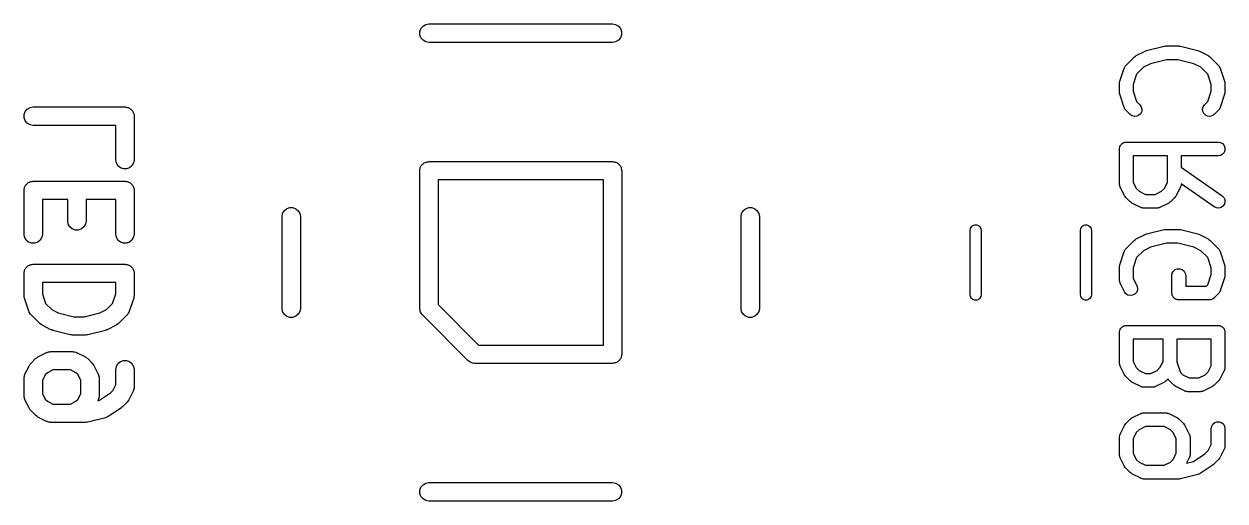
# Model space of a CAD drawing. Extents: x 48 to 353, y -143 to -50.
# Drawn here: x 270.81 to 283.9, y -69.28 to -64.08 of the extents above; entities that cross this region are included whole.
import ezdxf

# ---------------------------------------------------------------- set-up
doc = ezdxf.new("R2010")
doc.units = 0
doc.header["$MEASUREMENT"] = 0
doc.layers.add('BLACK', color=7, linetype='CONTINUOUS')

msp = doc.modelspace()

# ---------------------------------------------------------------- linework, layer by layer
at = {"layer": 'Black'}
for p, q in [((275.161, -64.0984), (275.191, -64.081)), ((275.191, -64.081), (275.225, -64.075)), ((275.225, -64.075), (277.225, -64.075)), ((277.225, -64.075), (277.259, -64.081)), ((277.259, -64.081), (277.289, -64.0984)), ((275.127, -64.1576), (275.138, -64.125)), ((275.127, -64.1924), (275.127, -64.1576)), ((275.138, -64.225), (275.127, -64.1924)), ((275.138, -64.125), (275.161, -64.0984)), ((275.161, -64.2516), (275.138, -64.225)), ((277.289, -64.0984), (277.312, -64.125)), ((277.312, -64.225), (277.289, -64.2516)), ((277.312, -64.125), (277.323, -64.1576)), ((277.323, -64.1924), (277.312, -64.225)), ((277.323, -64.1576), (277.323, -64.1924)), ((275.191, -64.269), (275.161, -64.2516)), ((275.225, -64.275), (275.191, -64.269)), ((277.225, -64.275), (275.225, -64.275)), ((277.259, -64.269), (277.225, -64.275)), ((277.289, -64.2516), (277.259, -64.269)), ((283.041, -64.3641), (283.232, -64.3165)), ((283.232, -64.3165), (283.241, -64.3159)), ((283.241, -64.3159), (283.25, -64.3143)), ((283.25, -64.3143), (283.393, -64.3143)), ((283.393, -64.3143), (283.402, -64.3159)), ((283.402, -64.3159), (283.411, -64.3165)), ((283.411, -64.3165), (283.601, -64.3641)), ((282.816, -64.5267), (282.911, -64.4315)), ((282.911, -64.4315), (282.921, -64.4246)), ((282.921, -64.4246), (282.93, -64.4174)), ((282.93, -64.4174), (283.026, -64.3698)), ((283.026, -64.3698), (283.034, -64.3675)), ((283.034, -64.3675), (283.041, -64.3641)), ((283.259, -64.4643), (283.085, -64.5077)), ((283.383, -64.4643), (283.259, -64.4643)), ((283.557, -64.5077), (283.383, -64.4643)), ((283.601, -64.3641), (283.609, -64.3675)), ((283.609, -64.3675), (283.617, -64.3698)), ((283.617, -64.3698), (283.712, -64.4174)), ((283.712, -64.4174), (283.721, -64.4246)), ((283.721, -64.4246), (283.731, -64.4315)), ((283.731, -64.4315), (283.827, -64.5267)), ((282.75, -64.6989), (282.798, -64.556)), ((282.798, -64.556), (282.8, -64.5522)), ((282.8, -64.5522), (282.801, -64.5481)), ((282.801, -64.5481), (282.806, -64.5409)), ((282.806, -64.5409), (282.81, -64.5331)), ((282.81, -64.5331), (282.813, -64.5303)), ((282.813, -64.5303), (282.816, -64.5267)), ((283.008, -64.5462), (282.934, -64.6203)), ((283.085, -64.5077), (283.008, -64.5462)), ((283.634, -64.5462), (283.557, -64.5077)), ((283.708, -64.6203), (283.634, -64.5462)), ((283.827, -64.5267), (283.829, -64.5303)), ((283.829, -64.5303), (283.832, -64.5331)), ((283.832, -64.5331), (283.836, -64.5409)), ((283.836, -64.5409), (283.841, -64.5481)), ((283.841, -64.5481), (283.843, -64.5522)), ((283.843, -64.5522), (283.845, -64.556)), ((283.845, -64.556), (283.892, -64.6989)), ((282.746, -64.7226), (282.748, -64.7108)), ((282.746, -64.8179), (282.746, -64.7226)), ((282.748, -64.7108), (282.75, -64.6989)), ((282.934, -64.6203), (282.896, -64.7348)), ((282.896, -64.7348), (282.896, -64.8057)), ((283.746, -64.7348), (283.708, -64.6203)), ((283.746, -64.8057), (283.746, -64.7348)), ((283.892, -64.6989), (283.894, -64.7108)), ((283.894, -64.7108), (283.896, -64.7226)), ((283.896, -64.7226), (283.896, -64.8179)), ((282.748, -64.8297), (282.746, -64.8179)), ((282.75, -64.8416), (282.748, -64.8297)), ((282.798, -64.9844), (282.75, -64.8416)), ((282.896, -64.8057), (282.934, -64.9202)), ((283.708, -64.9202), (283.746, -64.8057)), ((283.892, -64.8416), (283.845, -64.9844)), ((283.894, -64.8297), (283.892, -64.8416)), ((283.896, -64.8179), (283.894, -64.8297)), ((270.828, -65.0298), (270.851, -65.0032)), ((270.851, -65.0032), (270.881, -64.9858)), ((270.881, -64.9858), (270.915, -64.9798)), ((270.915, -64.9798), (271.915, -64.9798)), ((271.915, -64.9798), (271.923, -64.9813)), ((271.923, -64.9813), (271.932, -64.9813)), ((271.932, -64.9813), (271.94, -64.9843)), ((271.94, -64.9843), (271.949, -64.9858)), ((271.949, -64.9858), (271.957, -64.9902)), ((271.957, -64.9902), (271.965, -64.9932)), ((271.965, -64.9932), (271.972, -64.9988)), ((271.972, -64.9988), (271.979, -65.0032)), ((271.979, -65.0032), (271.985, -65.0099)), ((271.985, -65.0099), (271.991, -65.0155)), ((282.8, -64.9882), (282.798, -64.9844)), ((282.801, -64.9924), (282.8, -64.9882)), ((282.806, -64.9996), (282.801, -64.9924)), ((282.81, -65.0073), (282.806, -64.9996)), ((282.813, -65.0102), (282.81, -65.0073)), ((282.816, -65.0137), (282.813, -65.0102)), ((282.934, -64.9202), (282.969, -64.9553)), ((282.969, -64.9553), (282.984, -64.9766)), ((282.984, -64.9766), (282.991, -65.0018)), ((282.991, -65.0018), (282.989, -65.0277)), ((283.651, -65.0018), (283.658, -64.9766)), ((283.653, -65.0277), (283.651, -65.0018)), ((283.658, -64.9766), (283.673, -64.9553)), ((283.673, -64.9553), (283.708, -64.9202)), ((283.829, -65.0102), (283.827, -65.0137)), ((283.832, -65.0073), (283.829, -65.0102)), ((283.836, -64.9996), (283.832, -65.0073)), ((283.841, -64.9924), (283.836, -64.9996)), ((283.843, -64.9882), (283.841, -64.9924)), ((283.845, -64.9844), (283.843, -64.9882)), ((270.816, -65.0624), (270.828, -65.0298)), ((270.816, -65.0971), (270.816, -65.0624)), ((270.828, -65.1298), (270.816, -65.0971)), ((270.851, -65.1564), (270.828, -65.1298)), ((271.991, -65.0155), (271.996, -65.0231)), ((271.996, -65.0231), (272.001, -65.0298)), ((272.001, -65.0298), (272.004, -65.038)), ((272.004, -65.038), (272.009, -65.0456)), ((272.009, -65.0456), (272.01, -65.0542)), ((272.01, -65.0542), (272.013, -65.0624)), ((272.013, -65.0624), (272.013, -65.0711)), ((272.013, -65.0711), (272.015, -65.0798)), ((272.015, -65.0798), (272.015, -65.556)), ((282.863, -65.0614), (282.816, -65.0137)), ((282.885, -65.0763), (282.863, -65.0614)), ((282.91, -65.083), (282.885, -65.0763)), ((282.936, -65.0808), (282.91, -65.083)), ((282.959, -65.0698), (282.936, -65.0808)), ((282.978, -65.0514), (282.959, -65.0698)), ((282.989, -65.0277), (282.978, -65.0514)), ((283.664, -65.0514), (283.653, -65.0277)), ((283.683, -65.0698), (283.664, -65.0514)), ((283.706, -65.0808), (283.683, -65.0698)), ((283.732, -65.083), (283.706, -65.0808)), ((283.758, -65.0763), (283.732, -65.083)), ((283.779, -65.0614), (283.758, -65.0763)), ((283.827, -65.0137), (283.779, -65.0614)), ((270.881, -65.1737), (270.851, -65.1564)), ((270.915, -65.1798), (270.881, -65.1737)), ((271.815, -65.1798), (270.915, -65.1798)), ((271.815, -65.556), (271.815, -65.1798)), ((282.754, -65.4056), (282.756, -65.3994)), ((282.756, -65.3994), (282.76, -65.3944)), ((282.76, -65.3944), (282.764, -65.3887)), ((282.764, -65.3887), (282.769, -65.3845)), ((282.769, -65.3845), (282.773, -65.3795)), ((282.773, -65.3795), (282.779, -65.3762)), ((282.779, -65.3762), (282.784, -65.372)), ((282.784, -65.372), (282.79, -65.3697)), ((282.79, -65.3697), (282.795, -65.3664)), ((282.795, -65.3664), (282.802, -65.3653)), ((282.802, -65.3653), (282.808, -65.363)), ((282.808, -65.363), (282.815, -65.363)), ((282.815, -65.363), (282.821, -65.3619)), ((282.821, -65.3619), (283.821, -65.3619)), ((283.821, -65.3619), (283.847, -65.3664)), ((283.847, -65.3664), (283.869, -65.3795)), ((283.869, -65.3795), (283.886, -65.3994)), ((283.886, -65.3994), (283.895, -65.4239)), ((282.746, -65.4369), (282.747, -65.4304)), ((282.746, -65.8179), (282.746, -65.4369)), ((282.747, -65.4239), (282.75, -65.4177)), ((282.747, -65.4304), (282.747, -65.4239)), ((282.75, -65.4177), (282.751, -65.4113)), ((282.751, -65.4113), (282.754, -65.4056)), ((282.896, -65.5119), (282.896, -65.8002)), ((283.27, -65.5119), (282.896, -65.5119)), ((283.27, -65.8002), (283.27, -65.5119)), ((283.821, -65.5119), (283.42, -65.5119)), ((283.42, -65.5119), (283.42, -65.636)), ((283.847, -65.5074), (283.821, -65.5119)), ((283.869, -65.4944), (283.847, -65.5074)), ((283.886, -65.4744), (283.869, -65.4944)), ((283.895, -65.4499), (283.886, -65.4744)), ((283.895, -65.4239), (283.895, -65.4499)), ((271.821, -65.5902), (271.815, -65.556)), ((271.838, -65.6202), (271.821, -65.5902)), ((271.865, -65.6426), (271.838, -65.6202)), ((271.898, -65.6544), (271.865, -65.6426)), ((271.932, -65.6544), (271.898, -65.6544)), ((271.965, -65.6426), (271.932, -65.6544)), ((271.991, -65.6202), (271.965, -65.6426)), ((272.009, -65.5902), (271.991, -65.6202)), ((272.015, -65.556), (272.009, -65.5902)), ((275.125, -65.675), (275.127, -65.6664)), ((275.127, -65.6576), (275.13, -65.6494)), ((275.127, -65.6664), (275.127, -65.6576)), ((275.13, -65.6494), (275.131, -65.6408)), ((275.131, -65.6408), (275.135, -65.6332)), ((275.135, -65.6332), (275.138, -65.625)), ((275.138, -65.625), (275.144, -65.6183)), ((275.144, -65.6183), (275.148, -65.6107)), ((275.148, -65.6107), (275.155, -65.6051)), ((275.155, -65.6051), (275.161, -65.5984)), ((275.161, -65.5984), (275.168, -65.594)), ((275.168, -65.594), (275.175, -65.5884)), ((275.175, -65.5884), (275.183, -65.5854)), ((275.183, -65.5854), (275.191, -65.581)), ((275.191, -65.581), (275.199, -65.5795)), ((275.199, -65.5795), (275.208, -65.5765)), ((275.208, -65.5765), (275.216, -65.5765)), ((275.216, -65.5765), (275.225, -65.575)), ((275.225, -65.575), (277.225, -65.575)), ((277.225, -65.575), (277.234, -65.5765)), ((277.234, -65.5765), (277.242, -65.5765)), ((277.242, -65.5765), (277.251, -65.5795)), ((277.251, -65.5795), (277.259, -65.581)), ((277.259, -65.581), (277.267, -65.5854)), ((277.267, -65.5854), (277.275, -65.5884)), ((277.275, -65.5884), (277.282, -65.594)), ((277.282, -65.594), (277.289, -65.5984)), ((277.289, -65.5984), (277.295, -65.6051)), ((277.295, -65.6051), (277.302, -65.6107)), ((277.302, -65.6107), (277.306, -65.6183)), ((277.306, -65.6183), (277.312, -65.625)), ((277.312, -65.625), (277.315, -65.6332)), ((277.315, -65.6332), (277.319, -65.6408)), ((277.319, -65.6408), (277.32, -65.6494)), ((277.32, -65.6494), (277.323, -65.6576)), ((277.323, -65.6576), (277.323, -65.6664)), ((277.323, -65.6664), (277.325, -65.675)), ((283.42, -65.636), (283.864, -65.9469)), ((270.873, -65.7997), (270.881, -65.7953)), ((270.881, -65.7953), (270.889, -65.7938)), ((270.889, -65.7938), (270.898, -65.7908)), ((270.898, -65.7908), (270.906, -65.7908)), ((270.906, -65.7908), (270.915, -65.7893)), ((270.915, -65.7893), (271.915, -65.7893)), ((271.915, -65.7893), (271.923, -65.7908)), ((271.923, -65.7908), (271.932, -65.7908)), ((271.932, -65.7908), (271.94, -65.7938)), ((271.94, -65.7938), (271.949, -65.7953)), ((271.949, -65.7953), (271.957, -65.7997)), ((275.125, -67.175), (275.125, -65.675)), ((275.325, -65.775), (275.325, -67.1336)), ((277.125, -65.775), (275.325, -65.775)), ((277.125, -67.575), (277.125, -65.775)), ((277.325, -65.675), (277.325, -67.675)), ((270.815, -65.8893), (270.816, -65.8807)), ((270.815, -66.3655), (270.815, -65.8893)), ((270.816, -65.8719), (270.819, -65.8637)), ((270.816, -65.8807), (270.816, -65.8719)), ((270.819, -65.8637), (270.821, -65.8551)), ((270.821, -65.8551), (270.825, -65.8475)), ((270.825, -65.8475), (270.828, -65.8393)), ((270.828, -65.8393), (270.834, -65.8326)), ((270.834, -65.8326), (270.838, -65.825)), ((270.838, -65.825), (270.845, -65.8194)), ((270.845, -65.8194), (270.851, -65.8127)), ((270.851, -65.8127), (270.858, -65.8083)), ((270.858, -65.8083), (270.865, -65.8027)), ((270.865, -65.8027), (270.873, -65.7997)), ((271.957, -65.7997), (271.965, -65.8027)), ((271.965, -65.8027), (271.972, -65.8083)), ((271.972, -65.8083), (271.979, -65.8127)), ((271.979, -65.8127), (271.985, -65.8194)), ((271.985, -65.8194), (271.991, -65.825)), ((271.991, -65.825), (271.996, -65.8326)), ((271.996, -65.8326), (272.001, -65.8393)), ((272.001, -65.8393), (272.004, -65.8475)), ((272.004, -65.8475), (272.009, -65.8551)), ((272.009, -65.8551), (272.01, -65.8637)), ((272.01, -65.8637), (272.013, -65.8719)), ((272.013, -65.8719), (272.013, -65.8807)), ((272.013, -65.8807), (272.015, -65.8893)), ((272.015, -65.8893), (272.015, -66.3655)), ((282.747, -65.8221), (282.746, -65.8179)), ((282.747, -65.8264), (282.747, -65.8221)), ((282.749, -65.8349), (282.747, -65.8264)), ((282.751, -65.8435), (282.749, -65.8349)), ((282.753, -65.8473), (282.751, -65.8435)), ((282.754, -65.8514), (282.753, -65.8473)), ((282.802, -65.9466), (282.754, -65.8514)), ((282.896, -65.8002), (282.93, -65.8687)), ((282.93, -65.8687), (282.961, -65.8991)), ((282.961, -65.8991), (283.029, -65.9333)), ((283.137, -65.9333), (283.205, -65.8991)), ((283.205, -65.8991), (283.236, -65.8687)), ((283.236, -65.8687), (283.27, -65.8002)), ((283.412, -65.8514), (283.364, -65.9466)), ((283.413, -65.8473), (283.412, -65.8514)), ((283.415, -65.8435), (283.413, -65.8473)), ((283.417, -65.8349), (283.415, -65.8435)), ((283.419, -65.8264), (283.417, -65.8349)), ((283.42, -65.8189), (283.419, -65.8221)), ((283.419, -65.8221), (283.419, -65.8264)), ((283.778, -66.0698), (283.42, -65.8189)), ((271.291, -65.9893), (271.015, -65.9893)), ((271.015, -65.9893), (271.015, -66.3655)), ((271.291, -66.2226), (271.291, -65.9893)), ((271.815, -65.9893), (271.491, -65.9893)), ((271.491, -65.9893), (271.491, -66.2226)), ((271.815, -66.3655), (271.815, -65.9893)), ((282.809, -65.9563), (282.802, -65.9466)), ((282.816, -65.9661), (282.809, -65.9563)), ((282.863, -66.0137), (282.816, -65.9661)), ((282.873, -66.0206), (282.863, -66.0137)), ((282.883, -66.0278), (282.873, -66.0206)), ((282.978, -66.0754), (282.883, -66.0278)), ((283.029, -65.9333), (283.137, -65.9333)), ((283.283, -66.0278), (283.188, -66.0754)), ((283.293, -66.0206), (283.283, -66.0278)), ((283.303, -66.0137), (283.293, -66.0206)), ((283.35, -65.9661), (283.303, -66.0137)), ((283.357, -65.9563), (283.35, -65.9661)), ((283.364, -65.9466), (283.357, -65.9563)), ((283.864, -65.9469), (283.883, -65.9653)), ((283.889, -66.04), (283.874, -66.0614)), ((283.883, -65.9653), (283.894, -65.9889)), ((283.896, -66.0149), (283.889, -66.04)), ((283.894, -65.9889), (283.896, -66.0149)), ((273.625, -66.175), (273.631, -66.1408)), ((273.625, -67.175), (273.625, -66.175)), ((273.631, -66.1408), (273.648, -66.1107)), ((273.648, -66.1107), (273.675, -66.0884)), ((273.675, -66.0884), (273.708, -66.0765)), ((273.708, -66.0765), (273.742, -66.0765)), ((273.742, -66.0765), (273.775, -66.0884)), ((273.775, -66.0884), (273.802, -66.1107)), ((273.802, -66.1107), (273.819, -66.1408)), ((273.819, -66.1408), (273.825, -66.175)), ((273.825, -66.175), (273.825, -67.175)), ((278.625, -66.175), (278.631, -66.1408)), ((278.625, -67.175), (278.625, -66.175)), ((278.631, -66.1408), (278.648, -66.1107)), ((278.648, -66.1107), (278.675, -66.0884)), ((278.675, -66.0884), (278.708, -66.0765)), ((278.708, -66.0765), (278.742, -66.0765)), ((278.742, -66.0765), (278.775, -66.0884)), ((278.775, -66.0884), (278.802, -66.1107)), ((278.802, -66.1107), (278.819, -66.1408)), ((278.819, -66.1408), (278.825, -66.175)), ((278.825, -66.175), (278.825, -67.175)), ((282.982, -66.0766), (282.978, -66.0754)), ((282.986, -66.0788), (282.982, -66.0766)), ((282.995, -66.0803), (282.986, -66.0788)), ((283.003, -66.0828), (282.995, -66.0803)), ((283.007, -66.0826), (283.003, -66.0828)), ((283.012, -66.0833), (283.007, -66.0826)), ((283.154, -66.0833), (283.012, -66.0833)), ((283.159, -66.0826), (283.154, -66.0833)), ((283.163, -66.0828), (283.159, -66.0826)), ((283.171, -66.0803), (283.163, -66.0828)), ((283.18, -66.0788), (283.171, -66.0803)), ((283.184, -66.0766), (283.18, -66.0788)), ((283.188, -66.0754), (283.184, -66.0766)), ((283.802, -66.0808), (283.778, -66.0698)), ((283.828, -66.083), (283.802, -66.0808)), ((283.853, -66.0763), (283.828, -66.083)), ((283.874, -66.0614), (283.853, -66.0763)), ((271.297, -66.2568), (271.291, -66.2226)), ((271.314, -66.2869), (271.297, -66.2568)), ((271.341, -66.3092), (271.314, -66.2869)), ((271.374, -66.3211), (271.341, -66.3092)), ((271.441, -66.3092), (271.408, -66.3211)), ((271.468, -66.2869), (271.441, -66.3092)), ((271.485, -66.2568), (271.468, -66.2869)), ((271.491, -66.2226), (271.485, -66.2568)), ((281.121, -66.325), (281.125, -66.3045)), ((281.125, -66.3045), (281.135, -66.2864)), ((281.135, -66.2864), (281.151, -66.273)), ((281.151, -66.273), (281.171, -66.2659)), ((281.171, -66.2659), (281.192, -66.2659)), ((281.192, -66.2659), (281.211, -66.273)), ((281.211, -66.273), (281.227, -66.2864)), ((281.227, -66.2864), (281.238, -66.3045)), ((281.238, -66.3045), (281.241, -66.325)), ((282.321, -66.325), (282.325, -66.3045)), ((282.325, -66.3045), (282.335, -66.2864)), ((282.335, -66.2864), (282.351, -66.273)), ((282.351, -66.273), (282.371, -66.2659)), ((282.371, -66.2659), (282.392, -66.2659)), ((282.392, -66.2659), (282.411, -66.273)), ((282.411, -66.273), (282.427, -66.2864)), ((282.427, -66.2864), (282.438, -66.3045)), ((282.438, -66.3045), (282.441, -66.325)), ((283.041, -66.3641), (283.232, -66.3165)), ((283.232, -66.3165), (283.241, -66.3159)), ((283.241, -66.3159), (283.25, -66.3143)), ((283.25, -66.3143), (283.393, -66.3143)), ((283.393, -66.3143), (283.402, -66.3159)), ((283.402, -66.3159), (283.411, -66.3165)), ((283.411, -66.3165), (283.601, -66.3641)), ((270.821, -66.3997), (270.815, -66.3655)), ((270.838, -66.4298), (270.821, -66.3997)), ((270.865, -66.4521), (270.838, -66.4298)), ((270.991, -66.4298), (270.965, -66.4521)), ((271.009, -66.3997), (270.991, -66.4298)), ((271.015, -66.3655), (271.009, -66.3997)), ((271.408, -66.3211), (271.374, -66.3211)), ((271.821, -66.3997), (271.815, -66.3655)), ((271.838, -66.4298), (271.821, -66.3997)), ((271.865, -66.4521), (271.838, -66.4298)), ((271.991, -66.4298), (271.965, -66.4521)), ((272.009, -66.3997), (271.991, -66.4298)), ((272.015, -66.3655), (272.009, -66.3997)), ((281.121, -67.025), (281.121, -66.325)), ((281.241, -66.325), (281.241, -67.025)), ((282.321, -67.025), (282.321, -66.325)), ((282.441, -66.325), (282.441, -67.025)), ((282.816, -66.5267), (282.911, -66.4315)), ((282.911, -66.4315), (282.921, -66.4246)), ((282.921, -66.4246), (282.93, -66.4174)), ((282.93, -66.4174), (283.026, -66.3698)), ((283.026, -66.3698), (283.034, -66.3675)), ((283.034, -66.3675), (283.041, -66.3641)), ((283.601, -66.3641), (283.609, -66.3675)), ((283.609, -66.3675), (283.617, -66.3698)), ((283.617, -66.3698), (283.712, -66.4174)), ((283.712, -66.4174), (283.721, -66.4246)), ((283.721, -66.4246), (283.731, -66.4315)), ((283.731, -66.4315), (283.827, -66.5267)), ((270.898, -66.464), (270.865, -66.4521)), ((270.932, -66.464), (270.898, -66.464)), ((270.965, -66.4521), (270.932, -66.464)), ((271.898, -66.464), (271.865, -66.4521)), ((271.932, -66.464), (271.898, -66.464)), ((271.965, -66.4521), (271.932, -66.464)), ((282.75, -66.6989), (282.798, -66.556)), ((282.798, -66.556), (282.8, -66.5522)), ((282.8, -66.5522), (282.801, -66.5481)), ((282.801, -66.5481), (282.806, -66.5409)), ((282.806, -66.5409), (282.81, -66.5331)), ((282.81, -66.5331), (282.813, -66.5303)), ((282.813, -66.5303), (282.816, -66.5267)), ((283.008, -66.5462), (282.934, -66.6203)), ((283.085, -66.5077), (283.008, -66.5462)), ((283.259, -66.4643), (283.085, -66.5077)), ((283.383, -66.4643), (283.259, -66.4643)), ((283.557, -66.5077), (283.383, -66.4643)), ((283.634, -66.5462), (283.557, -66.5077)), ((283.708, -66.6203), (283.634, -66.5462)), ((283.827, -66.5267), (283.829, -66.5303)), ((283.829, -66.5303), (283.832, -66.5331)), ((283.832, -66.5331), (283.836, -66.5409)), ((283.836, -66.5409), (283.841, -66.5481)), ((283.841, -66.5481), (283.843, -66.5522)), ((283.843, -66.5522), (283.845, -66.556)), ((283.845, -66.556), (283.892, -66.6989)), ((270.851, -66.7174), (270.858, -66.7131)), ((270.858, -66.7131), (270.865, -66.7074)), ((270.865, -66.7074), (270.873, -66.7045)), ((270.873, -66.7045), (270.881, -66.7001)), ((270.881, -66.7001), (270.889, -66.6986)), ((270.889, -66.6986), (270.898, -66.6956)), ((270.898, -66.6956), (270.906, -66.6956)), ((270.906, -66.6956), (270.915, -66.694)), ((270.915, -66.694), (271.915, -66.694)), ((271.915, -66.694), (271.923, -66.6956)), ((271.923, -66.6956), (271.932, -66.6956)), ((271.932, -66.6956), (271.94, -66.6986)), ((271.94, -66.6986), (271.949, -66.7001)), ((271.949, -66.7001), (271.957, -66.7045)), ((271.957, -66.7045), (271.965, -66.7074)), ((271.965, -66.7074), (271.972, -66.7131)), ((271.972, -66.7131), (271.979, -66.7174)), ((282.746, -66.7226), (282.748, -66.7108)), ((282.748, -66.7108), (282.75, -66.6989)), ((282.934, -66.6203), (282.896, -66.7348)), ((283.746, -66.7348), (283.708, -66.6203)), ((283.892, -66.6989), (283.894, -66.7108)), ((283.894, -66.7108), (283.896, -66.7226)), ((270.815, -66.794), (270.816, -66.7854)), ((270.815, -67.0321), (270.815, -66.794)), ((270.816, -66.7767), (270.819, -66.7685)), ((270.816, -66.7854), (270.816, -66.7767)), ((270.819, -66.7685), (270.821, -66.7598)), ((270.821, -66.7598), (270.825, -66.7523)), ((270.825, -66.7523), (270.828, -66.744)), ((270.828, -66.744), (270.834, -66.7373)), ((270.834, -66.7373), (270.838, -66.7298)), ((270.838, -66.7298), (270.845, -66.7241)), ((270.845, -66.7241), (270.851, -66.7174)), ((271.979, -66.7174), (271.985, -66.7241)), ((271.985, -66.7241), (271.991, -66.7298)), ((271.991, -66.7298), (271.996, -66.7373)), ((271.996, -66.7373), (272.001, -66.744)), ((272.001, -66.744), (272.004, -66.7523)), ((272.004, -66.7523), (272.009, -66.7598)), ((272.009, -66.7598), (272.01, -66.7685)), ((272.01, -66.7685), (272.013, -66.7767)), ((272.013, -66.7767), (272.013, -66.7854)), ((272.013, -66.7854), (272.015, -66.794)), ((272.015, -66.794), (272.015, -67.0321)), ((282.746, -66.8655), (282.746, -66.7226)), ((282.896, -66.7348), (282.896, -66.8478)), ((283.318, -66.8179), (283.322, -66.7922)), ((283.318, -67.0083), (283.318, -66.8179)), ((283.322, -66.7922), (283.335, -66.7696)), ((283.335, -66.7696), (283.355, -66.7529)), ((283.355, -66.7529), (283.38, -66.744)), ((283.38, -66.744), (283.406, -66.744)), ((283.406, -66.744), (283.43, -66.7529)), ((283.43, -66.7529), (283.45, -66.7696)), ((283.45, -66.7696), (283.463, -66.7922)), ((283.463, -66.7922), (283.468, -66.8179)), ((283.468, -66.8179), (283.468, -66.9333)), ((283.708, -66.9202), (283.746, -66.8057)), ((283.746, -66.8057), (283.746, -66.7348)), ((283.892, -66.8416), (283.845, -66.9844)), ((283.894, -66.8297), (283.892, -66.8416)), ((283.896, -66.8179), (283.894, -66.8297)), ((283.896, -66.7226), (283.896, -66.8179)), ((271.015, -66.894), (271.015, -67.0159)), ((271.815, -66.894), (271.015, -66.894)), ((271.815, -67.0159), (271.815, -66.894)), ((282.747, -66.8697), (282.746, -66.8655)), ((282.747, -66.8741), (282.747, -66.8697)), ((282.749, -66.8825), (282.747, -66.8741)), ((282.751, -66.8911), (282.749, -66.8825)), ((282.753, -66.8949), (282.751, -66.8911)), ((282.754, -66.899), (282.753, -66.8949)), ((282.802, -66.9943), (282.754, -66.899)), ((282.896, -66.8478), (282.936, -66.9272)), ((282.936, -66.9272), (282.943, -66.9521)), ((282.943, -66.9521), (282.942, -66.9781)), ((283.468, -66.9333), (283.695, -66.9333)), ((283.695, -66.9333), (283.708, -66.9202)), ((270.818, -67.0479), (270.815, -67.0321)), ((270.82, -67.0638), (270.818, -67.0479)), ((270.868, -67.2066), (270.82, -67.0638)), ((271.015, -67.0159), (271.05, -67.121)), ((271.78, -67.121), (271.815, -67.0159)), ((272.01, -67.0638), (271.962, -67.2066)), ((272.012, -67.0479), (272.01, -67.0638)), ((272.015, -67.0321), (272.012, -67.0479)), ((281.125, -67.0455), (281.121, -67.025)), ((281.135, -67.0636), (281.125, -67.0455)), ((281.151, -67.077), (281.135, -67.0636)), ((281.171, -67.0841), (281.151, -67.077)), ((281.192, -67.0841), (281.171, -67.0841)), ((281.211, -67.077), (281.192, -67.0841)), ((281.227, -67.0636), (281.211, -67.077)), ((281.238, -67.0455), (281.227, -67.0636)), ((281.241, -67.025), (281.238, -67.0455)), ((282.325, -67.0455), (282.321, -67.025)), ((282.335, -67.0636), (282.325, -67.0455)), ((282.351, -67.077), (282.335, -67.0636)), ((282.371, -67.0841), (282.351, -67.077)), ((282.392, -67.0841), (282.371, -67.0841)), ((282.411, -67.077), (282.392, -67.0841)), ((282.427, -67.0636), (282.411, -67.077)), ((282.438, -67.0455), (282.427, -67.0636)), ((282.441, -67.025), (282.438, -67.0455)), ((282.817, -67.0152), (282.802, -66.9943)), ((282.839, -67.0295), (282.817, -67.0152)), ((282.864, -67.0356), (282.839, -67.0295)), ((282.89, -67.0326), (282.864, -67.0356)), ((282.913, -67.021), (282.89, -67.0326)), ((282.931, -67.002), (282.913, -67.021)), ((282.942, -66.9781), (282.931, -67.002)), ((283.319, -67.0148), (283.318, -67.0083)), ((283.319, -67.0214), (283.319, -67.0148)), ((283.321, -67.0275), (283.319, -67.0214)), ((283.322, -67.034), (283.321, -67.0275)), ((283.325, -67.0397), (283.322, -67.034)), ((283.328, -67.0458), (283.325, -67.0397)), ((283.332, -67.0509), (283.328, -67.0458)), ((283.335, -67.0565), (283.332, -67.0509)), ((283.34, -67.0608), (283.335, -67.0565)), ((283.344, -67.0658), (283.34, -67.0608)), ((283.35, -67.0691), (283.344, -67.0658)), ((283.355, -67.0733), (283.35, -67.0691)), ((283.361, -67.0755), (283.355, -67.0733)), ((283.367, -67.0788), (283.361, -67.0755)), ((283.373, -67.0799), (283.367, -67.0788)), ((283.38, -67.0822), (283.373, -67.0799)), ((283.386, -67.0822), (283.38, -67.0822)), ((283.393, -67.0833), (283.386, -67.0822)), ((283.726, -67.0833), (283.393, -67.0833)), ((283.729, -67.0828), (283.726, -67.0833)), ((283.732, -67.083), (283.729, -67.0828)), ((283.742, -67.0805), (283.732, -67.083)), ((283.752, -67.0788), (283.742, -67.0805)), ((283.754, -67.0772), (283.752, -67.0788)), ((283.758, -67.0763), (283.754, -67.0772)), ((283.766, -67.0707), (283.758, -67.0763)), ((283.774, -67.0658), (283.766, -67.0707)), ((283.776, -67.0633), (283.774, -67.0658)), ((283.779, -67.0614), (283.776, -67.0633)), ((283.827, -67.0137), (283.779, -67.0614)), ((283.829, -67.0102), (283.827, -67.0137)), ((283.832, -67.0073), (283.829, -67.0102)), ((283.836, -66.9996), (283.832, -67.0073)), ((283.841, -66.9924), (283.836, -66.9996)), ((283.843, -66.9882), (283.841, -66.9924)), ((283.845, -66.9844), (283.843, -66.9882)), ((270.87, -67.2117), (270.868, -67.2066)), ((270.872, -67.2173), (270.87, -67.2117)), ((270.879, -67.2269), (270.872, -67.2173)), ((270.884, -67.2372), (270.879, -67.2269)), ((271.05, -67.121), (271.117, -67.1881)), ((271.117, -67.1881), (271.188, -67.2235)), ((271.188, -67.2235), (271.356, -67.2655)), ((271.474, -67.2655), (271.642, -67.2235)), ((271.642, -67.2235), (271.713, -67.1881)), ((271.713, -67.1881), (271.78, -67.121)), ((271.951, -67.2269), (271.946, -67.2372)), ((271.958, -67.2173), (271.951, -67.2269)), ((271.959, -67.2117), (271.958, -67.2173)), ((271.962, -67.2066), (271.959, -67.2117)), ((273.631, -67.2092), (273.625, -67.175)), ((273.648, -67.2393), (273.631, -67.2092)), ((273.819, -67.2092), (273.802, -67.2393)), ((273.825, -67.175), (273.819, -67.2092)), ((275.126, -67.1793), (275.125, -67.175)), ((275.125, -67.1837), (275.126, -67.1793)), ((275.129, -67.1963), (275.125, -67.1837)), ((275.131, -67.2092), (275.129, -67.1963)), ((275.133, -67.213), (275.131, -67.2092)), ((275.134, -67.2173), (275.133, -67.213)), ((275.142, -67.228), (275.134, -67.2173)), ((275.148, -67.2393), (275.142, -67.228)), ((275.325, -67.1336), (275.766, -67.575)), ((278.631, -67.2092), (278.625, -67.175)), ((278.648, -67.2393), (278.631, -67.2092)), ((278.819, -67.2092), (278.802, -67.2393)), ((278.825, -67.175), (278.819, -67.2092)), ((270.888, -67.241), (270.884, -67.2372)), ((270.892, -67.2457), (270.888, -67.241)), ((270.987, -67.3409), (270.892, -67.2457)), ((271, -67.3501), (270.987, -67.3409)), ((271.013, -67.3597), (271, -67.3501)), ((271.108, -67.4073), (271.013, -67.3597)), ((271.356, -67.2655), (271.474, -67.2655)), ((271.817, -67.3597), (271.722, -67.4073)), ((271.83, -67.3501), (271.817, -67.3597)), ((271.843, -67.3409), (271.83, -67.3501)), ((271.938, -67.2457), (271.843, -67.3409)), ((271.941, -67.241), (271.938, -67.2457)), ((271.946, -67.2372), (271.941, -67.241)), ((273.675, -67.2616), (273.648, -67.2393)), ((273.708, -67.2735), (273.675, -67.2616)), ((273.742, -67.2735), (273.708, -67.2735)), ((273.775, -67.2616), (273.742, -67.2735)), ((273.802, -67.2393), (273.775, -67.2616)), ((275.152, -67.2421), (275.148, -67.2393)), ((275.154, -67.2457), (275.152, -67.2421)), ((275.654, -67.7457), (275.154, -67.2457)), ((278.675, -67.2616), (278.648, -67.2393)), ((278.708, -67.2735), (278.675, -67.2616)), ((278.742, -67.2735), (278.708, -67.2735)), ((278.775, -67.2616), (278.742, -67.2735)), ((278.802, -67.2393), (278.775, -67.2616)), ((282.79, -67.3697), (282.795, -67.3664)), ((282.795, -67.3664), (282.802, -67.3653)), ((282.802, -67.3653), (282.808, -67.363)), ((282.808, -67.363), (282.815, -67.363)), ((282.815, -67.363), (282.821, -67.3619)), ((282.821, -67.3619), (283.821, -67.3619)), ((283.821, -67.3619), (283.828, -67.363)), ((283.828, -67.363), (283.834, -67.363)), ((283.834, -67.363), (283.84, -67.3653)), ((283.84, -67.3653), (283.847, -67.3664)), ((283.847, -67.3664), (283.852, -67.3697)), ((271.119, -67.4104), (271.108, -67.4073)), ((271.129, -67.4149), (271.119, -67.4104)), ((271.319, -67.4625), (271.129, -67.4149)), ((271.331, -67.4634), (271.319, -67.4625)), ((271.343, -67.4655), (271.331, -67.4634)), ((271.486, -67.4655), (271.343, -67.4655)), ((271.498, -67.4634), (271.486, -67.4655)), ((271.511, -67.4625), (271.498, -67.4634)), ((271.701, -67.4149), (271.511, -67.4625)), ((271.711, -67.4104), (271.701, -67.4149)), ((271.722, -67.4073), (271.711, -67.4104)), ((282.746, -67.4369), (282.747, -67.4304)), ((282.746, -67.7702), (282.746, -67.4369)), ((282.747, -67.4239), (282.75, -67.4177)), ((282.747, -67.4304), (282.747, -67.4239)), ((282.75, -67.4177), (282.751, -67.4113)), ((282.751, -67.4113), (282.754, -67.4056)), ((282.754, -67.4056), (282.756, -67.3994)), ((282.756, -67.3994), (282.76, -67.3944)), ((282.76, -67.3944), (282.764, -67.3887)), ((282.764, -67.3887), (282.769, -67.3845)), ((282.769, -67.3845), (282.773, -67.3795)), ((282.773, -67.3795), (282.779, -67.3762)), ((282.779, -67.3762), (282.784, -67.372)), ((282.784, -67.372), (282.79, -67.3697)), ((283.852, -67.3697), (283.859, -67.372)), ((283.859, -67.372), (283.864, -67.3762)), ((283.864, -67.3762), (283.869, -67.3795)), ((283.869, -67.3795), (283.874, -67.3845)), ((283.874, -67.3845), (283.879, -67.3887)), ((283.879, -67.3887), (283.882, -67.3944)), ((283.882, -67.3944), (283.886, -67.3994)), ((283.886, -67.3994), (283.888, -67.4056)), ((283.888, -67.4056), (283.892, -67.4113)), ((283.892, -67.4113), (283.893, -67.4177)), ((283.893, -67.4177), (283.895, -67.4239)), ((283.895, -67.4239), (283.895, -67.4304)), ((283.895, -67.4304), (283.896, -67.4369)), ((283.896, -67.4369), (283.896, -67.8179)), ((275.766, -67.575), (277.125, -67.575)), ((282.896, -67.5119), (282.896, -67.7525)), ((283.222, -67.5119), (282.896, -67.5119)), ((283.222, -67.7525), (283.222, -67.5119)), ((283.372, -67.5119), (283.372, -67.7581)), ((283.746, -67.5119), (283.372, -67.5119)), ((283.746, -67.8002), (283.746, -67.5119)), ((270.892, -67.771), (270.939, -67.7233)), ((270.939, -67.7233), (270.953, -67.7142)), ((270.953, -67.7142), (270.965, -67.7046)), ((270.965, -67.7046), (271.061, -67.657)), ((271.061, -67.657), (271.066, -67.6553)), ((271.066, -67.6553), (271.071, -67.6525)), ((271.071, -67.6525), (271.083, -67.6504)), ((271.083, -67.6504), (271.094, -67.6471)), ((271.094, -67.6471), (271.1, -67.6474)), ((271.1, -67.6474), (271.105, -67.6464)), ((271.105, -67.6464), (271.343, -67.6464)), ((271.343, -67.6464), (271.349, -67.6474)), ((271.349, -67.6474), (271.355, -67.6471)), ((271.355, -67.6471), (271.366, -67.6504)), ((271.366, -67.6504), (271.378, -67.6525)), ((271.378, -67.6525), (271.383, -67.6553)), ((271.383, -67.6553), (271.388, -67.657)), ((271.388, -67.657), (271.483, -67.7046)), ((271.483, -67.7046), (271.496, -67.7142)), ((271.496, -67.7142), (271.509, -67.7233)), ((271.509, -67.7233), (271.557, -67.771)), ((271.838, -67.7774), (271.865, -67.7551)), ((271.865, -67.7551), (271.898, -67.7432)), ((271.898, -67.7432), (271.932, -67.7432)), ((271.932, -67.7432), (271.965, -67.7551)), ((271.965, -67.7551), (271.991, -67.7774)), ((275.658, -67.7482), (275.654, -67.7457)), ((275.661, -67.7516), (275.658, -67.7482)), ((275.672, -67.7581), (275.661, -67.7516)), ((275.683, -67.7656), (275.672, -67.7581)), ((277.282, -67.756), (277.275, -67.7616)), ((277.289, -67.7516), (277.282, -67.756)), ((277.295, -67.7449), (277.289, -67.7516)), ((277.302, -67.7393), (277.295, -67.7449)), ((277.306, -67.7317), (277.302, -67.7393)), ((277.312, -67.725), (277.306, -67.7317)), ((277.315, -67.7168), (277.312, -67.725)), ((277.319, -67.7092), (277.315, -67.7168)), ((277.32, -67.7006), (277.319, -67.7092)), ((277.323, -67.6924), (277.32, -67.7006)), ((277.325, -67.675), (277.323, -67.6836)), ((277.323, -67.6836), (277.323, -67.6924)), ((282.896, -67.7525), (282.93, -67.821)), ((283.188, -67.821), (283.222, -67.7525)), ((283.372, -67.7581), (283.41, -67.8726)), ((270.825, -67.8922), (270.873, -67.7969)), ((270.873, -67.7969), (270.883, -67.7841)), ((270.883, -67.7841), (270.892, -67.771)), ((271.069, -67.8762), (271.045, -67.9009)), ((271.129, -67.8464), (271.069, -67.8762)), ((271.32, -67.8464), (271.129, -67.8464)), ((271.379, -67.8762), (271.32, -67.8464)), ((271.404, -67.9009), (271.379, -67.8762)), ((271.557, -67.771), (271.566, -67.7841)), ((271.566, -67.7841), (271.576, -67.7969)), ((271.576, -67.7969), (271.623, -67.8922)), ((271.815, -67.8417), (271.821, -67.8075)), ((271.815, -68.0085), (271.815, -67.8417)), ((271.821, -67.8075), (271.838, -67.7774)), ((271.991, -67.7774), (272.009, -67.8075)), ((272.009, -67.8075), (272.015, -67.8417)), ((272.015, -67.8417), (272.015, -68.0321)), ((275.687, -67.7668), (275.683, -67.7656)), ((275.691, -67.769), (275.687, -67.7668)), ((275.704, -67.7712), (275.691, -67.769)), ((275.716, -67.7746), (275.704, -67.7712)), ((275.721, -67.7742), (275.716, -67.7746)), ((275.725, -67.775), (275.721, -67.7742)), ((277.225, -67.775), (275.725, -67.775)), ((277.234, -67.7735), (277.225, -67.775)), ((277.242, -67.7735), (277.234, -67.7735)), ((277.251, -67.7705), (277.242, -67.7735)), ((277.259, -67.769), (277.251, -67.7705)), ((277.267, -67.7646), (277.259, -67.769)), ((277.275, -67.7616), (277.267, -67.7646)), ((282.747, -67.7745), (282.746, -67.7702)), ((282.747, -67.7788), (282.747, -67.7745)), ((282.749, -67.7872), (282.747, -67.7788)), ((282.751, -67.7959), (282.749, -67.7872)), ((282.753, -67.7996), (282.751, -67.7959)), ((282.754, -67.8038), (282.753, -67.7996)), ((282.802, -67.899), (282.754, -67.8038)), ((282.93, -67.821), (282.961, -67.8515)), ((282.961, -67.8515), (283.029, -67.8857)), ((283.029, -67.8857), (283.089, -67.8857)), ((283.089, -67.8857), (283.158, -67.8515)), ((283.158, -67.8515), (283.188, -67.821)), ((283.41, -67.8726), (283.437, -67.8991)), ((283.681, -67.8991), (283.712, -67.8687)), ((283.712, -67.8687), (283.746, -67.8002)), ((283.888, -67.8514), (283.841, -67.9466)), ((283.889, -67.8473), (283.888, -67.8514)), ((283.892, -67.8435), (283.889, -67.8473)), ((283.893, -67.8349), (283.892, -67.8435)), ((283.896, -67.8264), (283.893, -67.8349)), ((283.896, -67.8179), (283.895, -67.8221)), ((283.895, -67.8221), (283.896, -67.8264)), ((270.815, -67.9369), (270.816, -67.9312)), ((270.815, -68.1274), (270.815, -67.9369)), ((270.816, -67.9255), (270.819, -67.9142)), ((270.816, -67.9312), (270.816, -67.9255)), ((270.819, -67.9142), (270.821, -67.9027)), ((270.821, -67.9027), (270.824, -67.8977)), ((270.824, -67.8977), (270.825, -67.8922)), ((271.045, -67.9009), (271.015, -67.9605)), ((271.015, -67.9605), (271.015, -68.1038)), ((271.434, -67.9605), (271.404, -67.9009)), ((271.434, -68.1038), (271.434, -67.9605)), ((271.623, -67.8922), (271.625, -67.8977)), ((271.625, -67.8977), (271.628, -67.9027)), ((271.628, -67.9027), (271.63, -67.9142)), ((271.63, -67.9142), (271.633, -67.9255)), ((271.633, -67.9255), (271.633, -67.9312)), ((271.633, -67.9312), (271.634, -67.9369)), ((271.634, -67.9369), (271.634, -68.1274)), ((271.785, -68.0681), (271.815, -68.0085)), ((282.809, -67.9087), (282.802, -67.899)), ((282.816, -67.9185), (282.809, -67.9087)), ((282.863, -67.9661), (282.816, -67.9185)), ((282.873, -67.973), (282.863, -67.9661)), ((282.883, -67.9802), (282.873, -67.973)), ((282.978, -68.0278), (282.883, -67.9802)), ((283.236, -67.9802), (283.14, -68.0278)), ((283.245, -67.973), (283.236, -67.9802)), ((283.255, -67.9661), (283.245, -67.973)), ((283.277, -67.9444), (283.255, -67.9661)), ((283.277, -67.9448), (283.277, -67.9444)), ((283.282, -67.952), (283.277, -67.9448)), ((283.286, -67.9597), (283.282, -67.952)), ((283.289, -67.9626), (283.286, -67.9597)), ((283.292, -67.9661), (283.289, -67.9626)), ((283.34, -68.0137), (283.292, -67.9661)), ((283.349, -68.0206), (283.34, -68.0137)), ((283.359, -68.0278), (283.349, -68.0206)), ((283.437, -67.8991), (283.506, -67.9333)), ((283.506, -67.9333), (283.613, -67.9333)), ((283.613, -67.9333), (283.681, -67.8991)), ((283.769, -68.0206), (283.759, -68.0278)), ((283.779, -68.0137), (283.769, -68.0206)), ((283.827, -67.9661), (283.779, -68.0137)), ((283.833, -67.9563), (283.827, -67.9661)), ((283.841, -67.9466), (283.833, -67.9563)), ((270.816, -68.1331), (270.815, -68.1274)), ((270.816, -68.1388), (270.816, -68.1331)), ((270.819, -68.15), (270.816, -68.1388)), ((270.821, -68.1616), (270.819, -68.15)), ((271.015, -68.1038), (271.045, -68.1634)), ((271.404, -68.1634), (271.434, -68.1038)), ((271.63, -68.15), (271.628, -68.1616)), ((271.633, -68.1388), (271.63, -68.15)), ((271.634, -68.1274), (271.633, -68.1331)), ((271.633, -68.1331), (271.633, -68.1388)), ((271.636, -68.1774), (271.756, -68.0973)), ((271.756, -68.0973), (271.785, -68.0681)), ((272.004, -68.0769), (271.957, -68.1721)), ((272.006, -68.0713), (272.004, -68.0769)), ((272.009, -68.0663), (272.006, -68.0713)), ((272.011, -68.0548), (272.009, -68.0663)), ((272.014, -68.0436), (272.011, -68.0548)), ((272.015, -68.0321), (272.014, -68.0378)), ((272.014, -68.0378), (272.014, -68.0436)), ((282.982, -68.029), (282.978, -68.0278)), ((282.986, -68.0312), (282.982, -68.029)), ((282.995, -68.0327), (282.986, -68.0312)), ((283.003, -68.0352), (282.995, -68.0327)), ((283.007, -68.035), (283.003, -68.0352)), ((283.012, -68.0357), (283.007, -68.035)), ((283.107, -68.0357), (283.012, -68.0357)), ((283.111, -68.035), (283.107, -68.0357)), ((283.115, -68.0352), (283.111, -68.035)), ((283.124, -68.0327), (283.115, -68.0352)), ((283.132, -68.0312), (283.124, -68.0327)), ((283.136, -68.029), (283.132, -68.0312)), ((283.14, -68.0278), (283.136, -68.029)), ((283.454, -68.0754), (283.359, -68.0278)), ((283.458, -68.0766), (283.454, -68.0754)), ((283.462, -68.0788), (283.458, -68.0766)), ((283.471, -68.0803), (283.462, -68.0788)), ((283.479, -68.0828), (283.471, -68.0803)), ((283.484, -68.0826), (283.479, -68.0828)), ((283.488, -68.0833), (283.484, -68.0826)), ((283.631, -68.0833), (283.488, -68.0833)), ((283.635, -68.0826), (283.631, -68.0833)), ((283.639, -68.0828), (283.635, -68.0826)), ((283.648, -68.0803), (283.639, -68.0828)), ((283.656, -68.0788), (283.648, -68.0803)), ((283.66, -68.0766), (283.656, -68.0788)), ((283.664, -68.0754), (283.66, -68.0766)), ((283.759, -68.0278), (283.664, -68.0754)), ((270.824, -68.1666), (270.821, -68.1616)), ((270.825, -68.1721), (270.824, -68.1666)), ((270.873, -68.2673), (270.825, -68.1721)), ((270.883, -68.2802), (270.873, -68.2673)), ((270.892, -68.2933), (270.883, -68.2802)), ((271.045, -68.1634), (271.069, -68.1881)), ((271.069, -68.1881), (271.129, -68.2179)), ((271.129, -68.2179), (271.32, -68.2179)), ((271.32, -68.2179), (271.379, -68.1881)), ((271.379, -68.1881), (271.404, -68.1634)), ((271.623, -68.1721), (271.619, -68.1817)), ((271.619, -68.1817), (271.636, -68.1774)), ((271.625, -68.1666), (271.623, -68.1721)), ((271.628, -68.1616), (271.625, -68.1666)), ((271.875, -68.2582), (271.732, -68.3534)), ((271.882, -68.2514), (271.875, -68.2582)), ((271.89, -68.2457), (271.882, -68.2514)), ((271.938, -68.1981), (271.89, -68.2457)), ((271.947, -68.185), (271.938, -68.1981)), ((271.957, -68.1721), (271.947, -68.185)), ((270.939, -68.3409), (270.892, -68.2933)), ((270.953, -68.3501), (270.939, -68.3409)), ((270.965, -68.3597), (270.953, -68.3501)), ((271.061, -68.4073), (270.965, -68.3597)), ((271.066, -68.4089), (271.061, -68.4073)), ((271.071, -68.4118), (271.066, -68.4089)), ((271.083, -68.4139), (271.071, -68.4118)), ((271.701, -68.3673), (271.511, -68.4149)), ((271.717, -68.3603), (271.701, -68.3673)), ((271.732, -68.3534), (271.717, -68.3603)), ((282.816, -68.4315), (282.863, -68.3839)), ((282.863, -68.3839), (282.873, -68.377)), ((282.873, -68.377), (282.883, -68.3698)), ((282.883, -68.3698), (282.978, -68.3222)), ((282.978, -68.3222), (282.982, -68.321)), ((282.982, -68.321), (282.986, -68.3188)), ((282.986, -68.3188), (282.995, -68.3173)), ((282.995, -68.3173), (283.003, -68.3148)), ((283.003, -68.3148), (283.007, -68.315)), ((283.007, -68.315), (283.012, -68.3143)), ((283.012, -68.3143), (283.25, -68.3143)), ((283.25, -68.3143), (283.254, -68.315)), ((283.254, -68.315), (283.258, -68.3148)), ((283.258, -68.3148), (283.267, -68.3173)), ((283.267, -68.3173), (283.275, -68.3188)), ((283.275, -68.3188), (283.279, -68.321)), ((283.279, -68.321), (283.283, -68.3222)), ((283.283, -68.3222), (283.378, -68.3698)), ((283.378, -68.3698), (283.388, -68.377)), ((283.388, -68.377), (283.398, -68.3839)), ((283.398, -68.3839), (283.446, -68.4315)), ((283.784, -68.4196), (283.808, -68.4107)), ((283.808, -68.4107), (283.834, -68.4107)), ((283.834, -68.4107), (283.859, -68.4196)), ((271.094, -68.4172), (271.083, -68.4139)), ((271.1, -68.4169), (271.094, -68.4172)), ((271.105, -68.4179), (271.1, -68.4169)), ((271.486, -68.4179), (271.105, -68.4179)), ((271.498, -68.4157), (271.486, -68.4179)), ((271.511, -68.4149), (271.498, -68.4157)), ((282.754, -68.5462), (282.802, -68.451)), ((282.802, -68.451), (282.809, -68.4413)), ((282.809, -68.4413), (282.816, -68.4315)), ((282.93, -68.529), (282.896, -68.5975)), ((282.961, -68.4985), (282.93, -68.529)), ((283.029, -68.4643), (282.961, -68.4985)), ((283.232, -68.4643), (283.029, -68.4643)), ((283.301, -68.4985), (283.232, -68.4643)), ((283.331, -68.529), (283.301, -68.4985)), ((283.365, -68.5975), (283.331, -68.529)), ((283.446, -68.4315), (283.452, -68.4413)), ((283.452, -68.4413), (283.46, -68.451)), ((283.46, -68.451), (283.507, -68.5462)), ((283.746, -68.4845), (283.751, -68.4589)), ((283.746, -68.6573), (283.746, -68.4845)), ((283.751, -68.4589), (283.764, -68.4363)), ((283.764, -68.4363), (283.784, -68.4196)), ((283.859, -68.4196), (283.879, -68.4363)), ((283.879, -68.4363), (283.892, -68.4589)), ((283.892, -68.4589), (283.896, -68.4845)), ((283.896, -68.4845), (283.896, -68.675)), ((282.746, -68.5798), (282.747, -68.5755)), ((282.746, -68.7702), (282.746, -68.5798)), ((282.747, -68.5712), (282.749, -68.5628)), ((282.747, -68.5755), (282.747, -68.5712)), ((282.749, -68.5628), (282.751, -68.5541)), ((282.751, -68.5541), (282.753, -68.5504)), ((282.753, -68.5504), (282.754, -68.5462)), ((282.896, -68.5975), (282.896, -68.7525)), ((283.365, -68.7525), (283.365, -68.5975)), ((283.507, -68.5462), (283.508, -68.5504)), ((283.508, -68.5504), (283.511, -68.5541)), ((283.511, -68.5541), (283.512, -68.5628)), ((283.512, -68.5628), (283.515, -68.5712)), ((283.515, -68.5712), (283.514, -68.5755)), ((283.514, -68.5755), (283.515, -68.5798)), ((283.515, -68.5798), (283.515, -68.7702)), ((283.712, -68.7258), (283.746, -68.6573)), ((283.896, -68.675), (283.895, -68.6793)), ((282.747, -68.7745), (282.746, -68.7702)), ((282.747, -68.7788), (282.747, -68.7745)), ((282.749, -68.7872), (282.747, -68.7788)), ((282.751, -68.7959), (282.749, -68.7872)), ((282.753, -68.7996), (282.751, -68.7959)), ((282.754, -68.8038), (282.753, -68.7996)), ((282.802, -68.899), (282.754, -68.8038)), ((282.896, -68.7525), (282.93, -68.821)), ((283.331, -68.821), (283.365, -68.7525)), ((283.507, -68.8038), (283.478, -68.862)), ((283.508, -68.7996), (283.507, -68.8038)), ((283.511, -68.7959), (283.508, -68.7996)), ((283.512, -68.7872), (283.511, -68.7959)), ((283.515, -68.7788), (283.512, -68.7872)), ((283.515, -68.7702), (283.514, -68.7745)), ((283.514, -68.7745), (283.515, -68.7788)), ((283.552, -68.8435), (283.678, -68.7596)), ((283.678, -68.7596), (283.712, -68.7258)), ((283.841, -68.8038), (283.833, -68.8134)), ((283.888, -68.7085), (283.841, -68.8038)), ((283.889, -68.7044), (283.888, -68.7085)), ((283.892, -68.7007), (283.889, -68.7044)), ((283.893, -68.692), (283.892, -68.7007)), ((283.896, -68.6836), (283.893, -68.692)), ((283.895, -68.6793), (283.896, -68.6836)), ((282.809, -68.9087), (282.802, -68.899)), ((282.816, -68.9185), (282.809, -68.9087)), ((282.863, -68.9661), (282.816, -68.9185)), ((282.93, -68.821), (282.961, -68.8515)), ((282.961, -68.8515), (283.029, -68.8857)), ((283.029, -68.8857), (283.232, -68.8857)), ((283.232, -68.8857), (283.301, -68.8515)), ((283.301, -68.8515), (283.331, -68.821)), ((283.478, -68.862), (283.552, -68.8435)), ((283.767, -68.8803), (283.625, -68.9755)), ((283.773, -68.8751), (283.767, -68.8803)), ((283.779, -68.8709), (283.773, -68.8751)), ((283.827, -68.8233), (283.779, -68.8709)), ((283.833, -68.8134), (283.827, -68.8233)), ((282.873, -68.973), (282.863, -68.9661)), ((282.883, -68.9802), (282.873, -68.973)), ((282.978, -69.0278), (282.883, -68.9802)), ((282.982, -69.029), (282.978, -69.0278)), ((282.986, -69.0312), (282.982, -69.029)), ((282.995, -69.0327), (282.986, -69.0312)), ((283.003, -69.0352), (282.995, -69.0327)), ((283.007, -69.035), (283.003, -69.0352)), ((283.012, -69.0357), (283.007, -69.035)), ((283.393, -69.0357), (283.012, -69.0357)), ((283.402, -69.0341), (283.393, -69.0357)), ((283.411, -69.0335), (283.402, -69.0341)), ((283.601, -68.9859), (283.411, -69.0335)), ((283.613, -68.9807), (283.601, -68.9859)), ((283.625, -68.9755), (283.613, -68.9807)), ((275.127, -69.1576), (275.138, -69.125)), ((275.127, -69.1924), (275.127, -69.1576)), ((275.138, -69.225), (275.127, -69.1924)), ((275.138, -69.125), (275.161, -69.0984)), ((275.161, -69.0984), (275.191, -69.081)), ((275.191, -69.081), (275.225, -69.075)), ((275.225, -69.075), (277.225, -69.075)), ((277.225, -69.075), (277.259, -69.081)), ((277.259, -69.081), (277.289, -69.0984)), ((277.289, -69.0984), (277.312, -69.125)), ((277.312, -69.125), (277.323, -69.1576)), ((277.323, -69.1924), (277.312, -69.225)), ((277.323, -69.1576), (277.323, -69.1924)), ((275.161, -69.2516), (275.138, -69.225)), ((275.191, -69.269), (275.161, -69.2516)), ((275.225, -69.275), (275.191, -69.269)), ((277.225, -69.275), (275.225, -69.275)), ((277.259, -69.269), (277.225, -69.275)), ((277.289, -69.2516), (277.259, -69.269)), ((277.312, -69.225), (277.289, -69.2516))]:
    msp.add_line(p, q, dxfattribs=at)

doc.saveas('drawing.dxf')
